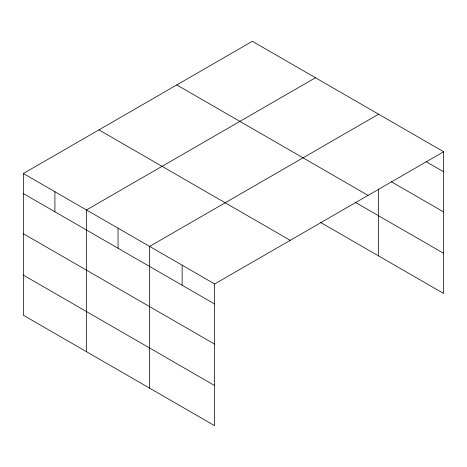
<?xml version="1.0" encoding="UTF-8"?>
<svg xmlns="http://www.w3.org/2000/svg" width="467" height="467" viewBox="0 0 467 467"><rect width="100%" height="100%" fill="white"/><g stroke="black" fill="none" stroke-linecap="round" stroke-linejoin="round"><path stroke-width="0.7" d="M23.35 173.514L214.651 283.959L214.651 425.7L23.35 315.248L23.35 173.514L252.349 41.3L443.65 151.752L443.65 293.486L320.531 222.403M315.476 77.75L86.477 209.963L86.477 351.698M378.609 114.199L149.609 246.407L149.609 388.147M214.651 283.959L443.65 151.752M426.137 161.693L443.65 171.803M391.118 181.628L443.65 211.96M176.777 84.93L368.078 195.381M355.253 202.293L443.65 253.33M98.922 129.884L290.223 240.33M23.35 193.566L214.651 304.017M23.35 233.722L214.651 344.167M23.35 275.098L214.651 385.544M378.609 188.925L378.609 255.934M182.13 265.186L182.13 285.238M118.046 228.188L118.046 248.24M54.913 191.739L54.913 211.79"/></g></svg>
